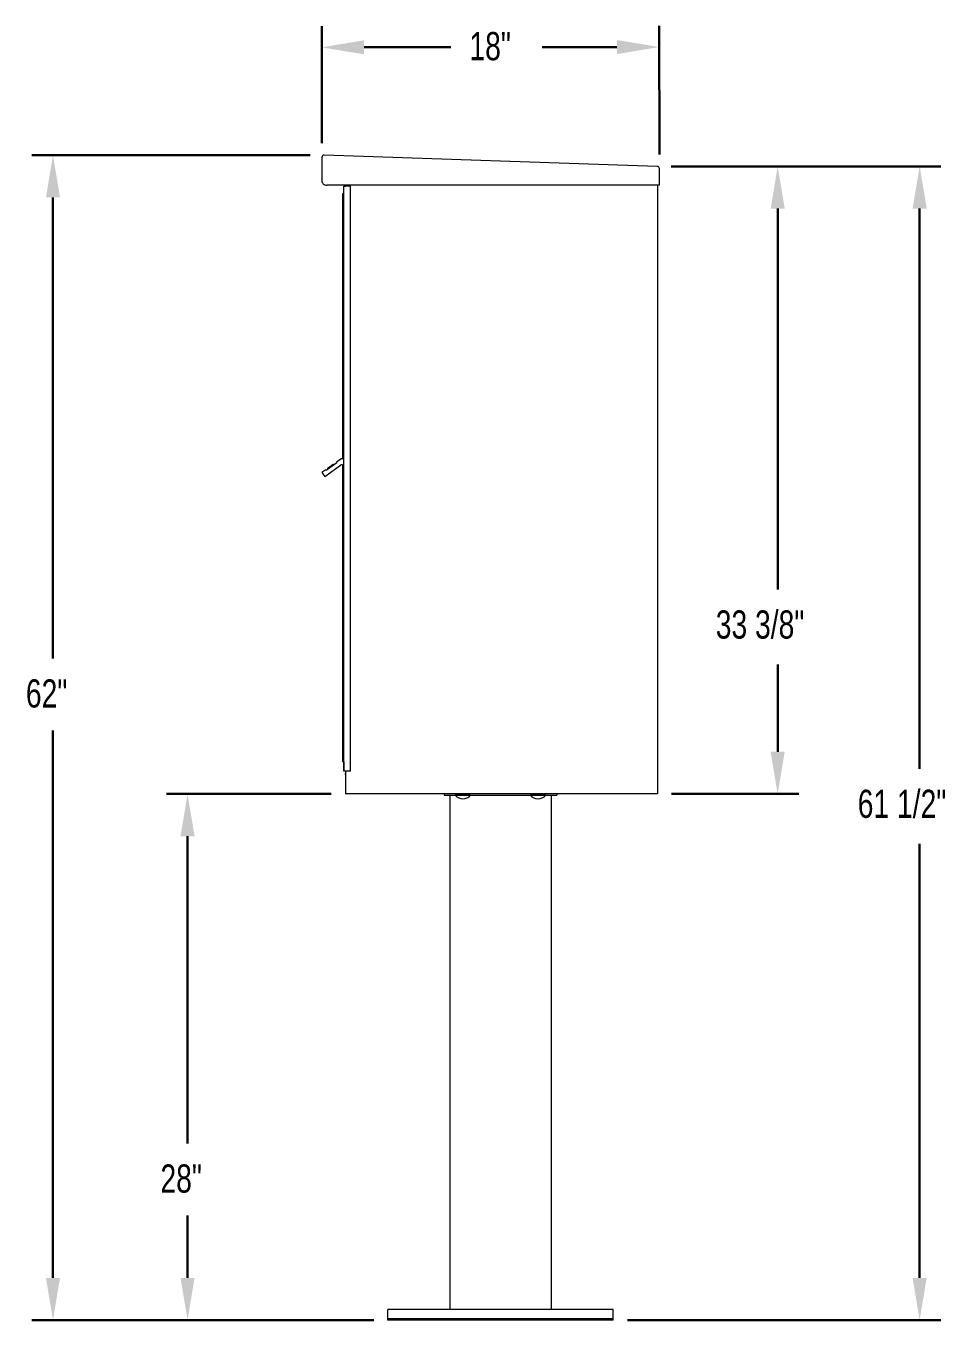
# Model space of a CAD drawing. Header units: inches. Extents: x 26 to 204, y -167 to -88.
# Drawn here: x 86.5 to 135.4, y -157.1 to -88.2 of the extents above; entities that cross this region are included whole.
import ezdxf

# ---------------------------------------------------------------- set-up
doc = ezdxf.new("R2010")
doc.units = ezdxf.units.IN
doc.header["$MEASUREMENT"] = 0
doc.layers.add('DIM', color=179, linetype='Continuous', lineweight=30)
doc.layers.add('SLD-0', color=179, linetype='Continuous')
doc.styles.add('SLDTEXTSTYLE0', font='TXT', dxfattribs={"width": 0.821468})
doc.styles.add('SLDTEXTSTYLE7', font='TXT', dxfattribs={"width": 0.75})
doc.dimstyles.new('SLDDIMSTYLE0', dxfattribs={"dimtxt": 1.5, "dimasz": 0.13, "dimexe": 0, "dimexo": 0.0625, "dimgap": 0.375, "dimtad": 0, "dimtih": 1, "dimtoh": 1, "dimdec": 0, "dimrnd": 1e-09, "dimzin": 12, "dimdsep": 46, "dimtxsty": 'SLDTEXTSTYLE0', "dimblk1": 'NONE', "dimblk2": 'NONE', "dimsah": 1, "dimcen": 0.09, "dimadec": 0, "dimazin": 3, "dimtfac": 1, "dimtdec": 3, "dimtofl": 0, "dimtmove": 0, "dimatfit": 3, "dimldrblk": 'NONE', "dimfxl": 0, "dimfrac": 2, "dimtolj": 1, "dimtzin": 12, "dimarcsym": 0})

# ---------------------------------------------------------------- blocks, each defined once
blk = doc.blocks.new('_D_4')
at = {"layer": 'DIM'}
for p, q in [((102.756, -129.063), (93.977, -129.063)), ((95.102, -131.313), (95.102, -147.684)), ((95.102, -154.833), (95.102, -151.51)), ((105.021, -157.083), (93.977, -157.083))]:
    blk.add_line(p, q, dxfattribs=at)
for points in [[(94.727, -131.313), (95.477, -131.313), (95.102, -129.063)], [(94.727, -154.833), (95.477, -154.833), (95.102, -157.083)]]:
    blk.add_solid(points, dxfattribs=at)
at = {"layer": 'DIM', "insert": (93.659, -148.792), "char_height": 1.5, "attachment_point": 1, "style": 'SLDTEXTSTYLE7'}
blk.add_mtext('28"', dxfattribs=at)
blk = doc.blocks.new('_NONE')
blk = doc.blocks.new('_D_5')
at = {"layer": 'DIM'}
for p, q in [((101.624, -95.038), (86.811, -95.038)), ((87.936, -97.288), (87.936, -121.85)), ((87.936, -154.833), (87.936, -125.675)), ((105.021, -157.083), (86.811, -157.083))]:
    blk.add_line(p, q, dxfattribs=at)
for points in [[(87.561, -97.288), (88.311, -97.288), (87.936, -95.038)], [(87.561, -154.833), (88.311, -154.833), (87.936, -157.083)]]:
    blk.add_solid(points, dxfattribs=at)
at = {"layer": 'DIM', "insert": (86.494, -122.957), "char_height": 1.5, "attachment_point": 1, "style": 'SLDTEXTSTYLE7'}
blk.add_mtext('62"', dxfattribs=at)
blk = doc.blocks.new('_D_6')
at = {"layer": 'DIM'}
for p, q in [((102.253, -94.408), (102.247, -88.174)), ((120.224, -95.012), (120.217, -88.156)), ((104.498, -89.297), (109.122, -89.292)), ((117.968, -89.283), (113.986, -89.287))]:
    blk.add_line(p, q, dxfattribs=at)
for points in [[(117.968, -88.908), (117.968, -89.658), (120.218, -89.281)], [(104.498, -88.922), (104.498, -89.672), (102.248, -89.299)]]:
    blk.add_solid(points, dxfattribs=at)
at = {"layer": 'DIM', "insert": (110.112, -88.484), "char_height": 1.5, "attachment_point": 1, "style": 'SLDTEXTSTYLE7'}
blk.add_mtext('18"', dxfattribs=at)
blk = doc.blocks.new('_D_7')
at = {"layer": 'DIM'}
for p, q in [((120.855, -95.638), (127.65, -95.638)), ((126.525, -97.888), (126.525, -118.179)), ((126.525, -126.813), (126.525, -122.17)), ((120.876, -129.063), (127.65, -129.063))]:
    blk.add_line(p, q, dxfattribs=at)
for points in [[(126.15, -97.888), (126.9, -97.888), (126.525, -95.638)], [(126.15, -126.813), (126.9, -126.813), (126.525, -129.063)]]:
    blk.add_solid(points, dxfattribs=at)
at = {"layer": 'DIM', "insert": (123.228, -119.286), "char_height": 1.5, "attachment_point": 1, "style": 'SLDTEXTSTYLE7'}
blk.add_mtext('33 3/8"', dxfattribs=at)
blk = doc.blocks.new('_D_8')
at = {"layer": 'DIM'}
for p, q in [((120.855, -95.638), (135.209, -95.638)), ((134.084, -97.888), (134.084, -127.728)), ((134.084, -154.833), (134.084, -131.72)), ((118.521, -157.083), (135.209, -157.083))]:
    blk.add_line(p, q, dxfattribs=at)
for points in [[(133.709, -97.888), (134.459, -97.888), (134.084, -95.638)], [(133.709, -154.833), (134.459, -154.833), (134.084, -157.083)]]:
    blk.add_solid(points, dxfattribs=at)
at = {"layer": 'DIM', "insert": (130.787, -128.835), "char_height": 1.5, "attachment_point": 1, "style": 'SLDTEXTSTYLE7'}
blk.add_mtext('61 1/2"', dxfattribs=at)

msp = doc.modelspace()

# ---------------------------------------------------------------- linework, layer by layer
at = {"layer": 'SLD-0', "color": 179, "linetype": 'Continuous', "lineweight": 15}
for p, q in [((120.109, -95.638), (102.378, -95.038)), ((102.254, -95.158), (102.255, -96.401)), ((120.226, -96.642), (120.225, -95.758)), ((120.226, -96.642), (120.225, -95.762)), ((120.226, -96.642), (102.512, -96.639)), ((103.348, -97.093), (103.348, -111.218)), ((103.394, -97.093), (103.348, -97.093)), ((103.432, -97.093), (103.394, -97.093)), ((103.43, -97.038), (103.43, -96.723)), ((103.432, -127.843), (103.432, -96.693)), ((103.462, -96.693), (103.432, -96.693)), ((103.434, -96.693), (103.434, -96.693)), ((103.434, -96.693), (103.486, -96.693)), ((103.727, -96.693), (103.462, -96.693)), ((103.486, -96.693), (103.516, -96.693)), ((103.516, -96.642), (103.516, -96.693)), ((103.775, -96.693), (103.727, -96.693)), ((103.775, -127.843), (103.775, -96.693)), ((120.126, -96.642), (120.126, -129.063)), ((120.226, -96.642), (120.126, -96.642)), ((120.126, -96.642), (120.126, -96.642)), ((102.403, -112.147), (103.244, -111.549)), ((103.055, -111.425), (102.485, -111.831)), ((102.563, -111.751), (102.869, -111.533)), ((102.857, -111.517), (102.583, -111.712)), ((102.857, -111.517), (102.869, -111.533)), ((102.865, -111.511), (102.863, -111.513)), ((102.865, -111.511), (102.877, -111.528)), ((102.869, -111.533), (102.971, -111.461)), ((102.971, -111.461), (102.982, -111.477)), ((103.261, -111.229), (103.032, -111.392)), ((103.032, -111.392), (103.055, -111.425)), ((103.432, -111.218), (103.296, -111.218)), ((103.348, -111.53), (103.348, -127.343)), ((102.462, -111.798), (102.258, -111.943)), ((102.258, -111.943), (102.403, -112.147)), ((102.485, -111.831), (102.462, -111.798)), ((102.474, -111.815), (102.563, -111.751)), ((102.546, -111.739), (102.544, -111.74)), ((102.544, -111.74), (102.555, -111.756)), ((102.583, -111.712), (102.552, -111.735)), ((102.552, -111.735), (102.563, -111.751)), ((102.583, -111.712), (102.595, -111.729)), ((103.394, -127.343), (103.348, -127.343)), ((103.427, -127.343), (103.394, -127.343)), ((103.427, -127.343), (103.427, -127.468)), ((103.427, -127.343), (103.432, -127.343)), ((103.427, -127.468), (103.432, -127.468)), ((103.43, -127.498), (103.43, -127.813)), ((103.462, -127.843), (103.432, -127.843)), ((103.727, -127.843), (103.462, -127.843)), ((103.506, -128.037), (103.509, -127.999)), ((103.506, -128.037), (103.506, -129.063)), ((103.516, -128.037), (103.506, -128.037)), ((103.509, -127.999), (103.516, -127.976)), ((103.516, -127.843), (103.516, -129.063)), ((103.775, -127.843), (103.727, -127.843)), ((103.506, -129.063), (103.516, -129.063)), ((119.952, -129.063), (103.516, -129.063)), ((108.771, -129.063), (108.771, -129.123)), ((108.771, -129.123), (114.771, -129.123)), ((109.077, -156.523), (109.077, -129.123)), ((109.359, -129.123), (109.359, -129.128)), ((110.172, -129.128), (109.359, -129.128)), ((110.172, -129.128), (110.172, -129.123)), ((113.359, -129.123), (113.359, -129.128)), ((114.172, -129.128), (113.359, -129.128)), ((114.172, -129.128), (114.172, -129.123)), ((114.482, -156.523), (114.482, -129.123)), ((114.771, -129.063), (114.771, -129.123)), ((120.126, -129.063), (119.952, -129.063)), ((105.771, -157.023), (105.771, -156.523)), ((117.771, -156.523), (105.771, -156.523)), ((105.771, -157.083), (105.771, -157.023)), ((117.771, -157.023), (105.771, -157.023)), ((117.771, -157.083), (105.771, -157.083)), ((117.771, -157.023), (117.771, -156.523)), ((117.771, -157.083), (117.771, -157.023))]:
    msp.add_line(p, q, dxfattribs=at)
for centre, radius, start, end in [((102.374, -95.158), 0.12, 88.06011, 180.06011), ((120.105, -95.758), 0.12, 0.06011, 88.06011), ((102.493, -96.401), 0.238, 180.06011, 274.43536), ((103.316, -111.651), 0.125, 22.29124, 125.45054), ((103.296, -111.278), 0.06, 90, 125.45054), ((109.766, -128.797), 0.525, 219.20469, 320.79531), ((113.766, -128.797), 0.525, 219.20469, 320.79531)]:
    msp.add_arc(centre, radius, start, end, dxfattribs=at)
for points, knots in [([(103.43, -96.723), (103.43, -96.723), (103.43, -96.722), (103.43, -96.72), (103.43, -96.716), (103.431, -96.715), (103.432, -96.713)], [0, 0, 0, 0, 0.074711, 0.173035, 0.434059, 1, 1, 1, 1]), ([(103.432, -97.047), (103.431, -97.047), (103.43, -97.046), (103.43, -97.044), (103.43, -97.042), (103.43, -97.04), (103.43, -97.039), (103.43, -97.038), (103.43, -97.038)], [0, 0, 0, 0, 0.347566, 0.576675, 0.812389, 0.905901, 0.98129, 1, 1, 1, 1]), ([(103.43, -127.498), (103.43, -127.498), (103.43, -127.497), (103.43, -127.495), (103.43, -127.491), (103.431, -127.49), (103.432, -127.488)], [0, 0, 0, 0, 0.074711, 0.173035, 0.434059, 1, 1, 1, 1]), ([(103.432, -127.822), (103.431, -127.822), (103.43, -127.821), (103.43, -127.819), (103.43, -127.817), (103.43, -127.815), (103.43, -127.814), (103.43, -127.813), (103.43, -127.813)], [0, 0, 0, 0, 0.3475659, 0.5766751, 0.8123886, 0.9059015, 0.9812897, 1, 1, 1, 1])]:
    msp.add_open_spline(points, degree=3, knots=knots, dxfattribs=at)

# ---------------------------------------------------------------- dimensions: what is measured, and where the dimension line sits
at = {"layer": 'DIM'}
for base, p1, p2, angle, text, picture, middle in [((102.248, -89.299), (120.225, -95.762), (102.254, -95.158), 0.06011, '<>""', '_D_6', (111.554, -89.29)), ((87.936, -95.038), (105.771, -157.083), (102.374, -95.038), 90, '<>""', '_D_5', (87.936, -123.762)), ((134.084, -95.638), (117.771, -157.083), (120.105, -95.638), 90, '61 1/2""', '_D_8', (134.084, -129.724)), ((126.525, -95.638), (120.126, -129.063), (120.105, -95.638), 90, '33 3/8""', '_D_7', (126.525, -120.174)), ((95.102, -129.063), (105.771, -157.083), (103.506, -129.063), 90, '<>""', '_D_4', (95.102, -149.597))]:
    dim = msp.add_linear_dim(base=base, p1=p1, p2=p2, angle=angle, text=text, dimstyle='SLDDIMSTYLE0', dxfattribs=at)
    dim.commit()
    dim.dimension.update_dxf_attribs({"geometry": picture, "text_midpoint": middle, "dimtype": 160})

doc.saveas('drawing.dxf')
